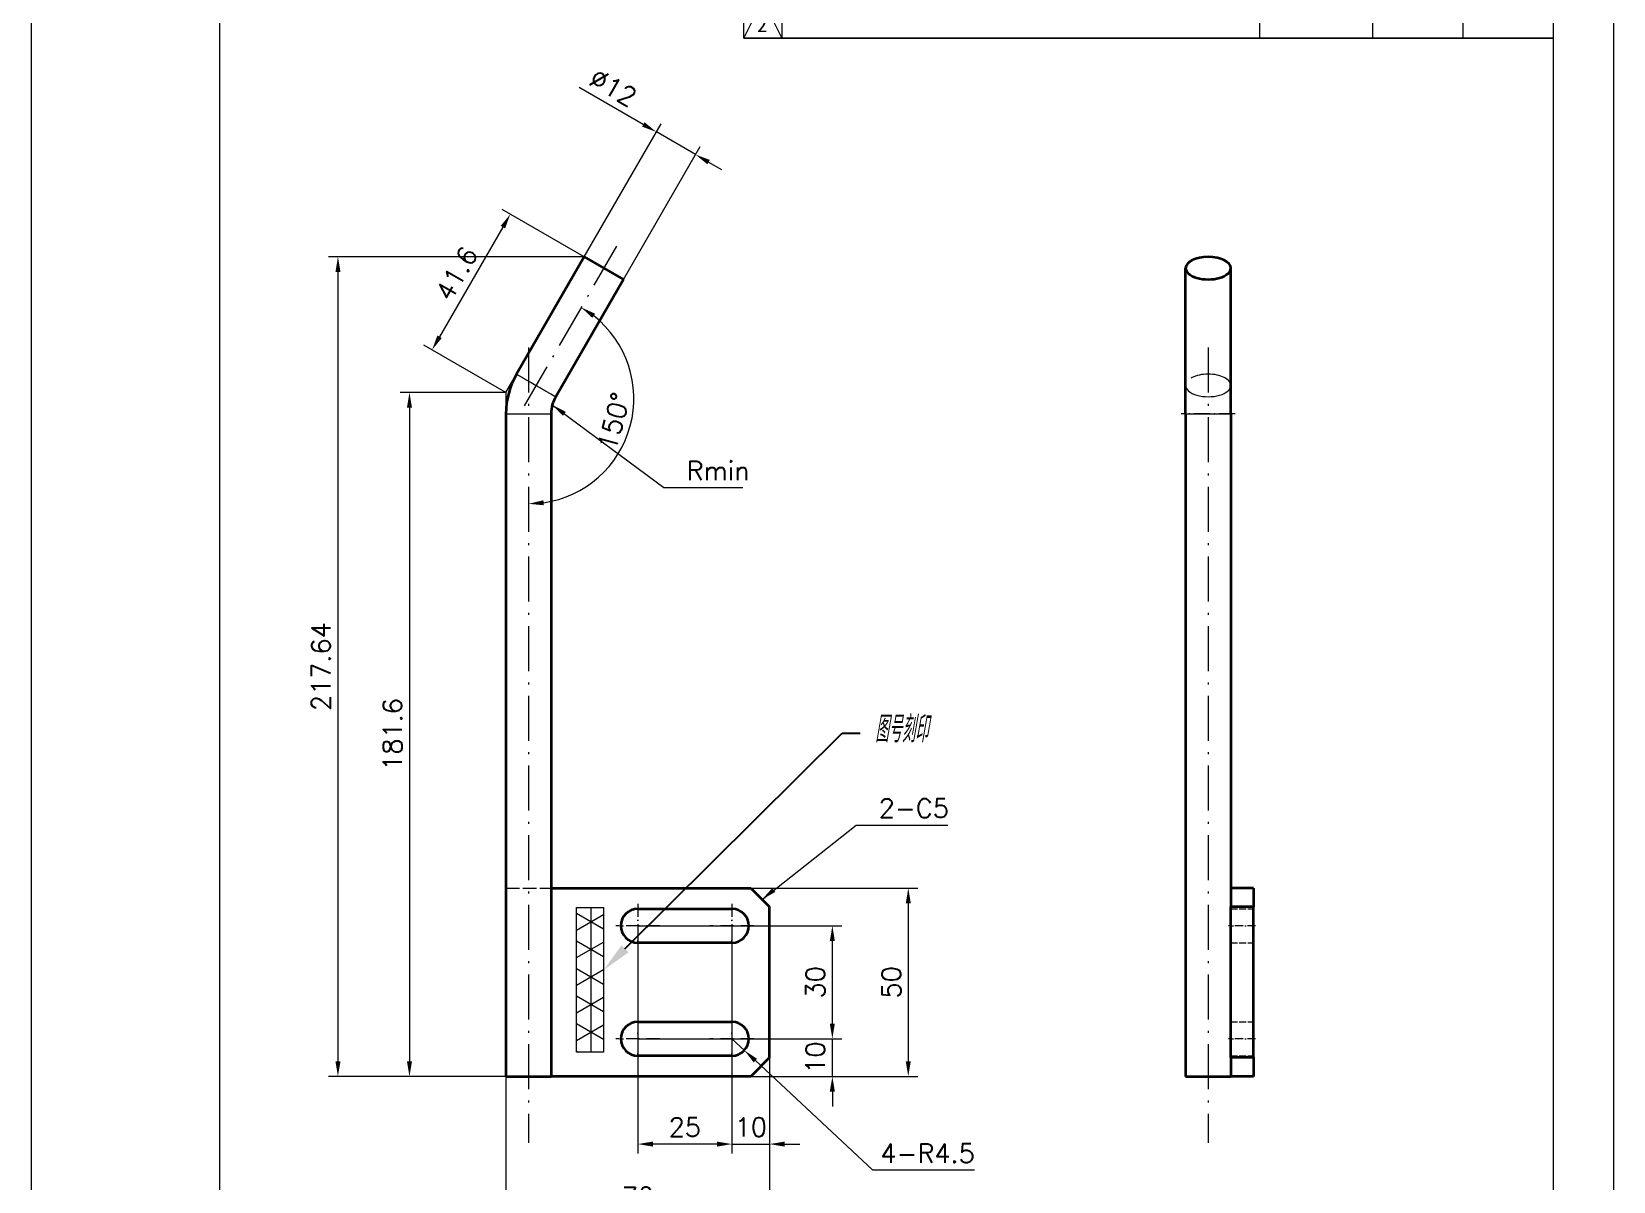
# Model space of a CAD drawing. Header units: millimetres. Extents: x -162325 to -83245, y 277409 to 326486.
# Drawn here: x -150691.3 to -150271.3, y 301368.3 to 301673.6 of the extents above; entities that cross this region are included whole.
import ezdxf
from ezdxf import colors
from ezdxf.entities.mleader import LeaderData, LeaderLine
from ezdxf.enums import TextEntityAlignment as Align
from ezdxf.math import Vec2, Vec3

# ---------------------------------------------------------------- set-up
doc = ezdxf.new("R2010")
doc.units = ezdxf.units.MM
for name, pattern in [('DASHDOT', [18.5, 12, -3, 0.5, -3]), ('DASHED', [15, 12, -3]), ('PHANTOM2', [31.75, 15.875, -3.175, 3.175, -3.175, 3.175, -3.175])]:
    doc.linetypes.add(name, pattern=pattern)
for name, color, linetype, lineweight in [('A4', 3, 'Continuous', 20), ('SIM', 6, 'PHANTOM2', 20), ('图框', 7, 'Continuous', 20), ('尺寸线', 3, 'Continuous', 13)]:
    doc.layers.add(name, color=color, linetype=linetype, lineweight=lineweight)
doc.styles.add('CH-1', font='')
doc.styles.add('MX_NOTE_STANDARD', font='txt.shx', dxfattribs={"bigfont": 'extfont.shx'})
doc.styles.get("Standard").update_dxf_attribs({"font": 'txt', "bigfont": 'gbcbig.shx'})
doc.styles.get('CH-1').set_extended_font_data('SimSun')
doc.dimstyles.new('副本02', dxfattribs={"dimscale": 2, "dimtxt": 2.5, "dimasz": 2, "dimexe": 1.25, "dimexo": 0, "dimgap": 1, "dimtad": 1, "dimdsep": 46, "dimtxsty": 'Standard', "dimcen": 0.5, "dimclrd": 3, "dimclre": 3, "dimclrt": 1, "dimadec": 1, "dimazin": 2, "dimtfac": 1, "dimtmove": 0, "dimatfit": 3, "dimfxl": 0, "dimtolj": 1, "dimlwd": -1, "dimlwe": -1, "dimarcsym": 0})
doc.dimstyles.new('副本02$4', dxfattribs={"dimscale": 2, "dimtxt": 2.5, "dimasz": 2, "dimexe": 1.25, "dimexo": 0, "dimgap": 1, "dimtad": 1, "dimtih": 1, "dimtoh": 1, "dimdsep": 46, "dimtxsty": 'Standard', "dimcen": 0.5, "dimclrd": 3, "dimclre": 3, "dimclrt": 1, "dimadec": 1, "dimazin": 2, "dimtfac": 1, "dimtmove": 0, "dimatfit": 3, "dimfxl": 0, "dimtolj": 1, "dimlwd": -1, "dimlwe": -1, "dimarcsym": 0})

# ---------------------------------------------------------------- blocks, each defined once
blk = doc.blocks.new('1比1 竖框')
at = {"layer": '图框'}
for p, q in [((0, 0), (0, 297)), ((210, 297), (210, 0)), ((25, 10), (25, 289)), ((25, 272.79), (25, 289)), ((94.55, 272.79), (94.55, 289)), ((99.62, 289), (99.62, 272.79)), ((163, 289), (163, 272.79)), ((163, 289), (163, 272.79)), ((163, 289), (163, 272.79)), ((163, 289), (163, 272.79)), ((163, 289), (163, 272.79)), ((178, 289), (178, 272.79)), ((178, 289), (178, 272.79)), ((178, 289), (178, 272.79)), ((178, 289), (178, 272.79)), ((178, 289), (178, 272.79)), ((190, 289), (190, 272.79)), ((190, 289), (190, 272.79)), ((190, 289), (190, 272.79)), ((190, 289), (190, 272.79)), ((190, 289), (190, 272.79)), ((202, 289), (202, 10)), ((94.55, 272.79), (97.09, 277.86)), ((97.09, 277.86), (99.62, 272.79)), ((94.55, 272.79), (202, 272.79)), ((202, 272.79), (94.55, 272.79)), ((94.55, 272.79), (202, 272.79)), ((94.55, 272.79), (202, 272.79))]:
    blk.add_line(p, q, dxfattribs=at)
at = {"layer": '图框', "style": 'CH-1'}
blk.add_text('2', height=2.03, dxfattribs=at).set_placement((97, 274.61), align=Align.MIDDLE)
blk = doc.blocks.new('*D546')
at = {"layer": 'Defpoints', "color": 0, "transparency": 16777216}
for p in [(-150544.56, 301613.81), (-150609.98, 301396.17), (-150565.36, 301396.17)]:
    blk.add_point(p, dxfattribs=at)
at = {"layer": '尺寸线', "color": 3, "transparency": 16777216}
for p, q in [((-150544.56, 301613.81), (-150612.48, 301613.81)), ((-150609.98, 301609.81), (-150609.98, 301400.17)), ((-150565.36, 301396.17), (-150612.48, 301396.17))]:
    blk.add_line(p, q, dxfattribs=at)
for points in [[(-150610.64, 301609.81), (-150609.31, 301609.81), (-150609.98, 301613.81)], [(-150610.64, 301400.17), (-150609.31, 301400.17), (-150609.98, 301396.17)]]:
    blk.add_solid(points, dxfattribs=at)
at = {"layer": '尺寸线', "color": 1, "transparency": 16777216, "insert": (-150614.48, 301504.99), "char_height": 5, "attachment_point": 5, "rotation": 90}
blk.add_mtext('\\A1;217.64', dxfattribs=at)
blk = doc.blocks.new('*D547')
at = {"layer": 'Defpoints', "color": 0, "transparency": 16777216}
for p in [(-150495.36, 301401.17), (-150565.36, 301396.17), (-150565.36, 301359.74)]:
    blk.add_point(p, dxfattribs=at)
at = {"layer": '尺寸线', "color": 3, "transparency": 16777216}
for p, q in [((-150495.36, 301401.17), (-150495.36, 301357.24)), ((-150565.36, 301396.17), (-150565.36, 301357.24)), ((-150499.36, 301359.74), (-150561.36, 301359.74))]:
    blk.add_line(p, q, dxfattribs=at)
for points in [[(-150561.36, 301360.4), (-150561.36, 301359.07), (-150565.36, 301359.74)], [(-150499.36, 301360.4), (-150499.36, 301359.07), (-150495.36, 301359.74)]]:
    blk.add_solid(points, dxfattribs=at)
at = {"layer": '尺寸线', "color": 1, "transparency": 16777216, "insert": (-150530.36, 301364.24), "char_height": 5, "attachment_point": 5}
blk.add_mtext('\\A1;70', dxfattribs=at)
blk = doc.blocks.new('*D548')
at = {"layer": 'Defpoints', "color": 0, "transparency": 16777216}
for p in [(-150544.56, 301613.81), (-150584.99, 301589.11), (-150565.36, 301577.78)]:
    blk.add_point(p, dxfattribs=at)
at = {"layer": '尺寸线', "color": 3, "transparency": 16777216}
for p, q in [((-150544.56, 301613.81), (-150566.35, 301626.4)), ((-150566.19, 301621.68), (-150582.99, 301592.58)), ((-150565.36, 301577.78), (-150587.16, 301590.36))]:
    blk.add_line(p, q, dxfattribs=at)
for points in [[(-150566.77, 301622.02), (-150565.61, 301621.35), (-150564.19, 301625.15)], [(-150583.57, 301592.91), (-150582.41, 301592.24), (-150584.99, 301589.11)]]:
    blk.add_solid(points, dxfattribs=at)
at = {"layer": '尺寸线', "color": 1, "transparency": 16777216, "insert": (-150578.49, 301609.38), "char_height": 5, "attachment_point": 5, "rotation": 60.0002}
blk.add_mtext('\\A1;41.6', dxfattribs=at)
blk = doc.blocks.new('*D549')
at = {"layer": 'Defpoints', "color": 0, "transparency": 16777216}
for p in [(-150565.36, 301577.78), (-150590.99, 301396.17), (-150565.36, 301396.17)]:
    blk.add_point(p, dxfattribs=at)
at = {"layer": '尺寸线', "color": 3, "transparency": 16777216}
for p, q in [((-150565.36, 301577.78), (-150593.49, 301577.78)), ((-150590.99, 301573.78), (-150590.99, 301400.17)), ((-150565.36, 301396.17), (-150593.49, 301396.17))]:
    blk.add_line(p, q, dxfattribs=at)
for points in [[(-150591.66, 301573.78), (-150590.32, 301573.78), (-150590.99, 301577.78)], [(-150591.66, 301400.17), (-150590.32, 301400.17), (-150590.99, 301396.17)]]:
    blk.add_solid(points, dxfattribs=at)
at = {"layer": '尺寸线', "color": 1, "transparency": 16777216, "insert": (-150595.49, 301486.98), "char_height": 5, "attachment_point": 5, "rotation": 90}
blk.add_mtext('\\A1;181.6', dxfattribs=at)
blk = doc.blocks.new('*D550')
at = {"layer": 'Defpoints', "color": 0, "transparency": 16777216}
for p in [(-150500.36, 301446.17), (-150500.36, 301396.17), (-150458.54, 301396.17)]:
    blk.add_point(p, dxfattribs=at)
at = {"layer": '尺寸线', "color": 3, "transparency": 16777216}
for p, q in [((-150500.36, 301446.17), (-150456.04, 301446.17)), ((-150458.54, 301442.17), (-150458.54, 301400.17)), ((-150500.36, 301396.17), (-150456.04, 301396.17))]:
    blk.add_line(p, q, dxfattribs=at)
for points in [[(-150459.2, 301442.17), (-150457.87, 301442.17), (-150458.54, 301446.17)], [(-150459.2, 301400.17), (-150457.87, 301400.17), (-150458.54, 301396.17)]]:
    blk.add_solid(points, dxfattribs=at)
at = {"layer": '尺寸线', "color": 1, "transparency": 16777216, "insert": (-150463.04, 301421.17), "char_height": 5, "attachment_point": 5, "rotation": 90}
blk.add_mtext('\\A1;50', dxfattribs=at)
blk = doc.blocks.new('*D551')
at = {"layer": 'Defpoints', "color": 0, "transparency": 16777216}
for p in [(-150505.36, 301406.17), (-150495.36, 301401.17), (-150495.36, 301378.21)]:
    blk.add_point(p, dxfattribs=at)
at = {"layer": '尺寸线', "color": 3, "transparency": 16777216}
for p, q in [((-150505.36, 301406.17), (-150505.36, 301375.71)), ((-150495.36, 301401.17), (-150495.36, 301375.71)), ((-150509.36, 301378.21), (-150513.36, 301378.21)), ((-150505.36, 301378.21), (-150495.36, 301378.21)), ((-150491.36, 301378.21), (-150487.36, 301378.21))]:
    blk.add_line(p, q, dxfattribs=at)
for points in [[(-150509.36, 301378.87), (-150509.36, 301377.54), (-150505.36, 301378.21)], [(-150491.36, 301378.87), (-150491.36, 301377.54), (-150495.36, 301378.21)]]:
    blk.add_solid(points, dxfattribs=at)
at = {"layer": '尺寸线', "color": 1, "transparency": 16777216, "insert": (-150500.36, 301382.71), "char_height": 5, "attachment_point": 5}
blk.add_mtext('\\A1;10', dxfattribs=at)
blk = doc.blocks.new('*D552')
at = {"layer": 'Defpoints', "color": 0, "transparency": 16777216}
for p in [(-150530.36, 301436.17), (-150505.36, 301436.17), (-150530.36, 301378.21)]:
    blk.add_point(p, dxfattribs=at)
at = {"layer": '尺寸线', "color": 3, "transparency": 16777216}
for p, q in [((-150530.36, 301436.17), (-150530.36, 301375.71)), ((-150505.36, 301436.17), (-150505.36, 301375.71)), ((-150509.36, 301378.21), (-150526.36, 301378.21))]:
    blk.add_line(p, q, dxfattribs=at)
for points in [[(-150526.36, 301378.87), (-150526.36, 301377.54), (-150530.36, 301378.21)], [(-150509.36, 301378.87), (-150509.36, 301377.54), (-150505.36, 301378.21)]]:
    blk.add_solid(points, dxfattribs=at)
at = {"layer": '尺寸线', "color": 1, "transparency": 16777216, "insert": (-150517.86, 301382.71), "char_height": 5, "attachment_point": 5}
blk.add_mtext('\\A1;25', dxfattribs=at)
blk = doc.blocks.new('*D553')
at = {"layer": 'Defpoints', "color": 0, "transparency": 16777216}
for p in [(-150505.36, 301406.17), (-150478.7, 301406.17), (-150500.36, 301396.17)]:
    blk.add_point(p, dxfattribs=at)
at = {"layer": '尺寸线', "color": 3, "transparency": 16777216}
for p, q in [((-150478.7, 301410.17), (-150478.7, 301414.17)), ((-150505.36, 301406.17), (-150476.2, 301406.17)), ((-150478.7, 301396.17), (-150478.7, 301406.17)), ((-150500.36, 301396.17), (-150476.2, 301396.17)), ((-150478.7, 301392.17), (-150478.7, 301388.17))]:
    blk.add_line(p, q, dxfattribs=at)
for points in [[(-150479.37, 301410.17), (-150478.04, 301410.17), (-150478.7, 301406.17)], [(-150479.37, 301392.17), (-150478.04, 301392.17), (-150478.7, 301396.17)]]:
    blk.add_solid(points, dxfattribs=at)
at = {"layer": '尺寸线', "color": 1, "transparency": 16777216, "insert": (-150483.2, 301401.17), "char_height": 5, "attachment_point": 5, "rotation": 90}
blk.add_mtext('\\A1;10', dxfattribs=at)
blk = doc.blocks.new('*D554')
at = {"layer": 'Defpoints', "color": 0, "transparency": 16777216}
for p in [(-150530.36, 301436.17), (-150478.7, 301436.17), (-150530.36, 301406.17)]:
    blk.add_point(p, dxfattribs=at)
at = {"layer": '尺寸线', "color": 3, "transparency": 16777216}
for p, q in [((-150530.36, 301436.17), (-150476.2, 301436.17)), ((-150478.7, 301410.17), (-150478.7, 301432.17)), ((-150530.36, 301406.17), (-150476.2, 301406.17))]:
    blk.add_line(p, q, dxfattribs=at)
for points in [[(-150479.37, 301432.17), (-150478.04, 301432.17), (-150478.7, 301436.17)], [(-150479.37, 301410.17), (-150478.04, 301410.17), (-150478.7, 301406.17)]]:
    blk.add_solid(points, dxfattribs=at)
at = {"layer": '尺寸线', "color": 1, "transparency": 16777216, "insert": (-150483.2, 301421.17), "char_height": 5, "attachment_point": 5, "rotation": 90}
blk.add_mtext('\\A1;30', dxfattribs=at)
blk = doc.blocks.new('*D555')
at = {"layer": 'Defpoints', "color": 0, "transparency": 16777216}
for p in [(-150505.36, 301406.17), (-150502.07, 301403.1)]:
    blk.add_point(p, dxfattribs=at)
at = {"layer": '尺寸线', "color": 3, "transparency": 16777216}
for p, q in [((-150505.36, 301406.17), (-150502.07, 301403.1)), ((-150467.92, 301371.25), (-150499.15, 301400.38)), ((-150440.92, 301371.25), (-150467.92, 301371.25))]:
    blk.add_line(p, q, dxfattribs=at)
blk.add_solid([(-150498.69, 301400.86), (-150499.6, 301399.89), (-150502.07, 301403.1)], dxfattribs=at)
at = {"layer": '尺寸线', "color": 1, "transparency": 16777216, "insert": (-150453.42, 301375.75), "char_height": 5, "attachment_point": 5, "style": 'MX_NOTE_STANDARD'}
blk.add_mtext('\\A1;\\A1;4-R4.5', dxfattribs=at)
blk = doc.blocks.new('*D557')
at = {"layer": 'Defpoints', "color": 0, "transparency": 16777216}
for p in [(-150525.43, 301646.95), (-150544.56, 301613.81), (-150534.17, 301607.81)]:
    blk.add_point(p, dxfattribs=at)
at = {"layer": '尺寸线', "color": 3, "transparency": 16777216}
for p, q in [((-150528.89, 301648.95), (-150545.92, 301658.79)), ((-150544.56, 301613.81), (-150524.18, 301649.12)), ((-150515.03, 301640.95), (-150525.43, 301646.95)), ((-150534.17, 301607.81), (-150513.78, 301643.12)), ((-150511.57, 301638.95), (-150508.11, 301636.95))]:
    blk.add_line(p, q, dxfattribs=at)
for points in [[(-150528.56, 301649.53), (-150529.22, 301648.38), (-150525.43, 301646.95)], [(-150511.24, 301639.53), (-150511.9, 301638.38), (-150515.03, 301640.95)]]:
    blk.add_solid(points, dxfattribs=at)
at = {"layer": '尺寸线', "color": 1, "transparency": 16777216, "insert": (-150536.89, 301658.77), "char_height": 5, "attachment_point": 5, "rotation": 330.0008, "style": 'MX_NOTE_STANDARD'}
blk.add_mtext('\\A1;\\A1;%%C12', dxfattribs=at)
blk = doc.blocks.new('*D558')
at = {"layer": 'Defpoints', "color": 0, "transparency": 16777216}
for p in [(-150536, 301616.63), (-150559.36, 301589.75), (-150560.71, 301573.84), (-150537.95, 301558.21), (-150559.36, 301378.57)]:
    blk.add_point(p, dxfattribs=at)
at = {"layer": '尺寸线', "color": 3, "transparency": 16777216}
blk.add_arc((-150559.36, 301576.17), 27.95, 278.2062, 51.7936, dxfattribs=at)
for points in [[(-150542.45, 301597.59), (-150541.7, 301598.69), (-150545.39, 301600.38)], [(-150555.32, 301547.84), (-150555.42, 301549.17), (-150559.36, 301548.22)]]:
    blk.add_solid(points, dxfattribs=at)
at = {"layer": '尺寸线', "color": 1, "transparency": 16777216, "insert": (-150536.71, 301570.1), "char_height": 5, "attachment_point": 5, "rotation": 74.9999}
blk.add_mtext('\\A1;150°', dxfattribs=at)

msp = doc.modelspace()

# ---------------------------------------------------------------- hatches: boundary and pattern name
at = {"layer": '尺寸线'}
h = msp.add_hatch(dxfattribs=at)
h.set_pattern_fill('NET3', color=4, scale=2, angle=90)
h.set_pattern_definition([(90, (-120894.5984, 278028.762), (-6.35, 4e-16), []), (150, (-120894.5984, 278028.762), (-3.175, -5.4992613), []), (210, (-120894.5984, 278028.762), (3.175, -5.4992613), [])])
h.paths.add_polyline_path([(-150539.436, 301441.03), (-150546.628, 301441.03), (-150546.628, 301402.589), (-150539.436, 301402.589)])

# ---------------------------------------------------------------- linework, layer by layer
at = {"color": 2, "linetype": 'DASHDOT', "lineweight": 13}
for p, q in [((-150536.004, 301616.631), (-150560.711, 301573.838)), ((-150559.362, 301589.752), (-150559.362, 301378.575)), ((-150378.897, 301589.752), (-150378.897, 301378.575))]:
    msp.add_line(p, q, dxfattribs=at)
at = {"color": 7, "lineweight": 35}
for p, q in [((-150544.558, 301613.814), (-150562.548, 301582.654)), ((-150544.558, 301613.814), (-150539.362, 301610.814)), ((-150539.362, 301610.814), (-150534.166, 301607.814)), ((-150384.897, 301579.654), (-150384.897, 301610.814)), ((-150372.897, 301579.654), (-150372.897, 301610.814)), ((-150534.166, 301607.814), (-150552.157, 301576.654)), ((-150384.897, 301572.154), (-150384.897, 301579.654)), ((-150372.897, 301572.154), (-150372.897, 301579.654)), ((-150565.362, 301572.154), (-150565.362, 301396.173)), ((-150553.362, 301572.154), (-150553.362, 301396.173)), ((-150384.897, 301572.154), (-150384.897, 301396.173)), ((-150372.897, 301572.154), (-150372.897, 301446.173)), ((-150553.362, 301446.173), (-150500.362, 301446.173)), ((-150500.362, 301446.173), (-150495.362, 301441.173)), ((-150366.897, 301446.173), (-150372.897, 301446.173)), ((-150372.897, 301446.173), (-150372.897, 301441.173)), ((-150366.897, 301446.173), (-150366.897, 301441.173)), ((-150530.362, 301440.673), (-150505.362, 301440.673)), ((-150495.362, 301401.173), (-150495.362, 301441.173)), ((-150366.897, 301441.173), (-150372.897, 301441.173)), ((-150372.897, 301401.173), (-150372.897, 301441.173)), ((-150366.897, 301401.173), (-150366.897, 301441.173)), ((-150505.362, 301431.673), (-150530.362, 301431.673)), ((-150530.362, 301410.673), (-150505.362, 301410.673)), ((-150505.362, 301401.673), (-150530.362, 301401.673)), ((-150495.362, 301401.173), (-150500.362, 301396.173)), ((-150366.897, 301401.173), (-150372.897, 301401.173)), ((-150372.897, 301401.173), (-150372.897, 301396.173)), ((-150366.897, 301401.173), (-150366.897, 301396.173)), ((-150565.362, 301396.173), (-150559.362, 301396.173)), ((-150559.362, 301396.173), (-150553.362, 301396.173)), ((-150500.362, 301396.173), (-150553.362, 301396.173)), ((-150384.897, 301396.173), (-150372.897, 301396.173)), ((-150366.897, 301396.173), (-150372.897, 301396.173))]:
    msp.add_line(p, q, dxfattribs=at)
at = {"color": 7, "lineweight": 13}
for p, q in [((-150562.549, 301582.654), (-150557.353, 301579.654)), ((-150557.353, 301579.654), (-150552.157, 301576.654)), ((-150565.362, 301572.154), (-150559.362, 301572.154)), ((-150559.362, 301572.154), (-150553.362, 301572.154)), ((-150384.897, 301572.154), (-150372.897, 301572.154))]:
    msp.add_line(p, q, dxfattribs=at)
at = {"color": 1, "linetype": 'DASHED', "lineweight": 13, "ltscale": 0.149992}
msp.add_line((-150562.549, 301582.654), (-150557.353, 301579.654), dxfattribs=at)
at = {"color": 1, "linetype": 'DASHED', "lineweight": 13, "ltscale": 0.150003}
msp.add_line((-150557.353, 301579.654), (-150552.157, 301576.654), dxfattribs=at)
at = {"color": 1, "linetype": 'DASHED', "lineweight": 13, "ltscale": 0.15}
for p, q in [((-150565.362, 301572.154), (-150559.362, 301572.154)), ((-150559.362, 301572.154), (-150553.362, 301572.154)), ((-150372.897, 301440.673), (-150366.897, 301440.673)), ((-150372.897, 301431.673), (-150366.897, 301431.673)), ((-150372.897, 301410.673), (-150366.897, 301410.673)), ((-150372.897, 301401.673), (-150366.897, 301401.673))]:
    msp.add_line(p, q, dxfattribs=at)
at = {"color": 2, "linetype": 'DASHDOT', "lineweight": 13, "ltscale": 0.360022}
msp.add_line((-150371.697, 301572.154), (-150386.098, 301572.154), dxfattribs=at)
at = {"color": 1, "linetype": 'DASHED', "lineweight": 13, "ltscale": 0.3}
for p, q in [((-150384.897, 301572.154), (-150372.897, 301572.154)), ((-150565.362, 301446.173), (-150553.362, 301446.173)), ((-150553.362, 301396.173), (-150565.362, 301396.173))]:
    msp.add_line(p, q, dxfattribs=at)
at = {"color": 1, "linetype": 'DASHED', "lineweight": 13}
for p, q in [((-150565.362, 301446.173), (-150565.362, 301396.173)), ((-150372.897, 301446.173), (-150372.897, 301396.173))]:
    msp.add_line(p, q, dxfattribs=at)
at = {"color": 2, "linetype": 'DASHDOT', "lineweight": 13, "ltscale": 0.292499}
for p, q in [((-150530.362, 301442.023), (-150530.362, 301430.324)), ((-150505.362, 301442.023), (-150505.362, 301430.324)), ((-150530.362, 301412.023), (-150530.362, 301400.324)), ((-150505.362, 301412.023), (-150505.362, 301400.324))]:
    msp.add_line(p, q, dxfattribs=at)
at = {"color": 2, "linetype": 'DASHDOT', "lineweight": 13, "ltscale": 0.292493}
for p, q in [((-150524.513, 301436.173), (-150536.212, 301436.173)), ((-150499.513, 301436.173), (-150511.212, 301436.173)), ((-150524.513, 301406.173), (-150536.212, 301406.173)), ((-150499.513, 301406.173), (-150511.212, 301406.173))]:
    msp.add_line(p, q, dxfattribs=at)
at = {"color": 2, "linetype": 'DASHDOT', "lineweight": 13, "ltscale": 0.180017}
for p, q in [((-150366.297, 301436.173), (-150373.497, 301436.173)), ((-150366.297, 301406.173), (-150373.497, 301406.173))]:
    msp.add_line(p, q, dxfattribs=at)
at = {"color": 7, "lineweight": 35}
for centre, radius, start, end in [((-150544.362, 301572.154), 21, 150, 180), ((-150544.362, 301572.154), 9, 150, 179.99999), ((-150530.362, 301436.173), 4.5, 90, 270), ((-150505.362, 301436.173), 4.5, 270, 90), ((-150530.362, 301406.173), 4.5, 90, 270), ((-150505.362, 301406.173), 4.5, 270, 90)]:
    msp.add_arc(centre, radius, start, end, dxfattribs=at)
for start_param, end_param in [(3.1415927, 6.2831853), (0, 3.1415927)]:
    msp.add_ellipse((-150378.897, 301610.814), major_axis=(-6, 0), ratio=0.5, start_param=start_param, end_param=end_param, dxfattribs=at)
at = {"color": 1, "linetype": 'DASHED', "lineweight": 13}
msp.add_ellipse((-150378.897, 301579.654), major_axis=(-6, 0), ratio=0.5, start_param=3.1415927, end_param=6.2831853, dxfattribs=at)
at = {"color": 7, "lineweight": 13}
msp.add_ellipse((-150378.897, 301579.654), major_axis=(-6, 0), ratio=0.5, start_param=0, end_param=3.1415927, dxfattribs=at)
at = {"layer": 'A4'}
msp.add_lwpolyline([(-150691.315, 301720.268), (-150271.315, 301720.268), (-150271.315, 301126.268), (-150691.315, 301126.268)], close=True, dxfattribs=at)
at = {"layer": 'SIM'}
for q in [(-150562.549, 301582.654), (-150565.362, 301572.154)]:
    msp.add_line((-150565.362, 301577.781), q, dxfattribs=at)
at = {"layer": '尺寸线', "color": 4}
msp.add_lwpolyline([(-150546.628, 301402.589), (-150546.628, 301441.03), (-150539.436, 301441.03), (-150539.436, 301402.589)], close=True, dxfattribs=at)

# ---------------------------------------------------------------- block references
at = {"layer": '图框', "xscale": 2, "yscale": 2, "zscale": 2}
msp.add_blockref('1比1 竖框', (-150691.315, 301126.268), dxfattribs=at)

# ---------------------------------------------------------------- texts
at = {"layer": '尺寸线', "color": 1, "char_height": 5, "attachment_point": 7, "style": 'MX_NOTE_STANDARD'}
for s, insert in [('Rmin', (-150517.426, 301554.508)), ('2-C5', (-150466.377, 301464.898))]:
    msp.add_mtext(s, dxfattribs=dict(at, insert=insert))

# ---------------------------------------------------------------- dimensions: what is measured, and where the dimension line sits
at = {"layer": '尺寸线'}
dim = msp.add_aligned_dim(p1=(-150534.166, 301607.815), p2=(-150544.558, 301613.814), distance=-38.266, text='\\A1;%%C<>', dimstyle='副本02', override={"dimtxsty": 'MX_NOTE_STANDARD'}, dxfattribs=at)
dim.commit()
dim.dimension.update_dxf_attribs({"geometry": '*D557', "text_midpoint": (-150536.888, 301658.768)})
for p1, p2, distance, picture, middle in [((-150544.558, 301613.814), (-150565.362, 301577.781), -22.666, '*D548', (-150578.487, 301609.381)), ((-150565.362, 301577.781), (-150565.362, 301396.173), -25.629, '*D549', (-150595.491, 301486.977))]:
    dim = msp.add_aligned_dim(p1=p1, p2=p2, distance=distance, dimstyle='副本02', override={"dimdec": 1}, dxfattribs=at)
    dim.commit()
    dim.dimension.update_dxf_attribs({"geometry": picture, "text_midpoint": middle})
dim = msp.add_angular_dim_2l(base=(-150537.95, 301558.207), line1=((-150536.004, 301616.631), (-150560.711, 301573.838)), line2=((-150559.362, 301589.752), (-150559.362, 301378.575)), dimstyle='副本02', dxfattribs=at)
dim.commit()
dim.dimension.update_dxf_attribs({"geometry": '*D558', "text_midpoint": (-150536.709, 301570.104)})
for base, p1, p2, picture, middle in [((-150609.977, 301396.173), (-150544.558, 301613.814), (-150565.362, 301396.173), '*D546', (-150614.477, 301504.994)), ((-150458.536, 301396.173), (-150500.362, 301446.173), (-150500.362, 301396.173), '*D550', (-150463.036, 301421.173)), ((-150478.703, 301436.173), (-150530.362, 301406.173), (-150530.362, 301436.173), '*D554', (-150483.203, 301421.173)), ((-150478.703, 301406.173), (-150500.362, 301396.173), (-150505.362, 301406.173), '*D553', (-150483.203, 301401.173))]:
    dim = msp.add_linear_dim(base=base, p1=p1, p2=p2, angle=90, dimstyle='副本02', dxfattribs=at)
    dim.commit()
    dim.dimension.update_dxf_attribs({"geometry": picture, "text_midpoint": middle})
for base, p1, p2, picture, middle in [((-150530.362, 301378.206), (-150505.362, 301436.173), (-150530.362, 301436.173), '*D552', (-150517.862, 301382.706)), ((-150495.362, 301378.206), (-150505.362, 301406.173), (-150495.362, 301401.173), '*D551', (-150500.362, 301382.706)), ((-150565.362, 301359.735), (-150495.362, 301401.173), (-150565.362, 301396.173), '*D547', (-150530.362, 301364.235))]:
    dim = msp.add_linear_dim(base=base, p1=p1, p2=p2, dimstyle='副本02', dxfattribs=at)
    dim.commit()
    dim.dimension.update_dxf_attribs({"geometry": picture, "text_midpoint": middle})
dim = msp.add_radius_dim(center=(-150505.362, 301406.173), mpoint=(-150502.071, 301403.104), text='\\A1;4-<>', dimstyle='副本02$4', override={"dimtxsty": 'MX_NOTE_STANDARD'}, dxfattribs=at)
dim.commit()
dim.dimension.update_dxf_attribs({"geometry": '*D555', "text_midpoint": (-150453.423, 301371.254), "dimtype": 164})

# ---------------------------------------------------------------- leaders
at = {"layer": '尺寸线', "annotation_type": 0, "has_hookline": 1, "hookline_direction": 0}
for points, text_width in [([(-150553.056, 301574.484), (-150523.426, 301552.508), (-150519.426, 301552.508)], 15), ([(-150497.379, 301443.19), (-150472.377, 301462.898), (-150468.377, 301462.898)], 18.333)]:
    msp.add_leader(points, dimstyle='副本02', override={"dimgap": 1, "dimtad": 1}, dxfattribs=dict(at, text_width=text_width))
at = {"layer": '尺寸线'}
ml = msp.add_multileader_mtext('Standard', dxfattribs=at)
ml.set_content('\\A1;{\\Q10;\\W0.7;\\C4;图号刻印}', color=256)
ml.set_leader_properties()
ml.build(insert=Vec2(0, 0))
ml.multileader.update_dxf_attribs({"text_right_attachment_type": 6, "dogleg_length": 0.72, "arrow_head_size": 8})
ctx = ml.context
ctx.base_point, ctx.char_height, ctx.arrow_head_size, ctx.landing_gap_size, ctx.plane_origin = Vec3(-150471.356, 301487.36), 7, 8, 4, Vec3(-150501.286, 301367.587)
ctx.right_attachment = 6
notes = []
notes.append((ctx, [(0, (1, 1, 0), (-150476.076, 301487.36), (1, 0), 4.72, [(0, [(-150539.436, 301424.409)], 0, [])])]))
ctx.mtext.insert, ctx.mtext.flow_direction = Vec3(-150467.356, 301491.877), 5
for ctx, leaders in notes:
    for number, flags, end, landing, length, lines in leaders:
        leader = LeaderData()
        leader.index, (leader.has_last_leader_line, leader.has_dogleg_vector, leader.attachment_direction) = number, flags
        leader.last_leader_point, leader.dogleg_vector, leader.dogleg_length = Vec3(end), Vec3(landing), length
        for number, points, colour, breaks in lines:
            line = LeaderLine()
            line.index, line.vertices, line.color, line.breaks = number, Vec3.list(points), colors.encode_raw_color(colour), breaks
            leader.lines.append(line)
        ctx.leaders.append(leader)

doc.saveas('drawing.dxf')
